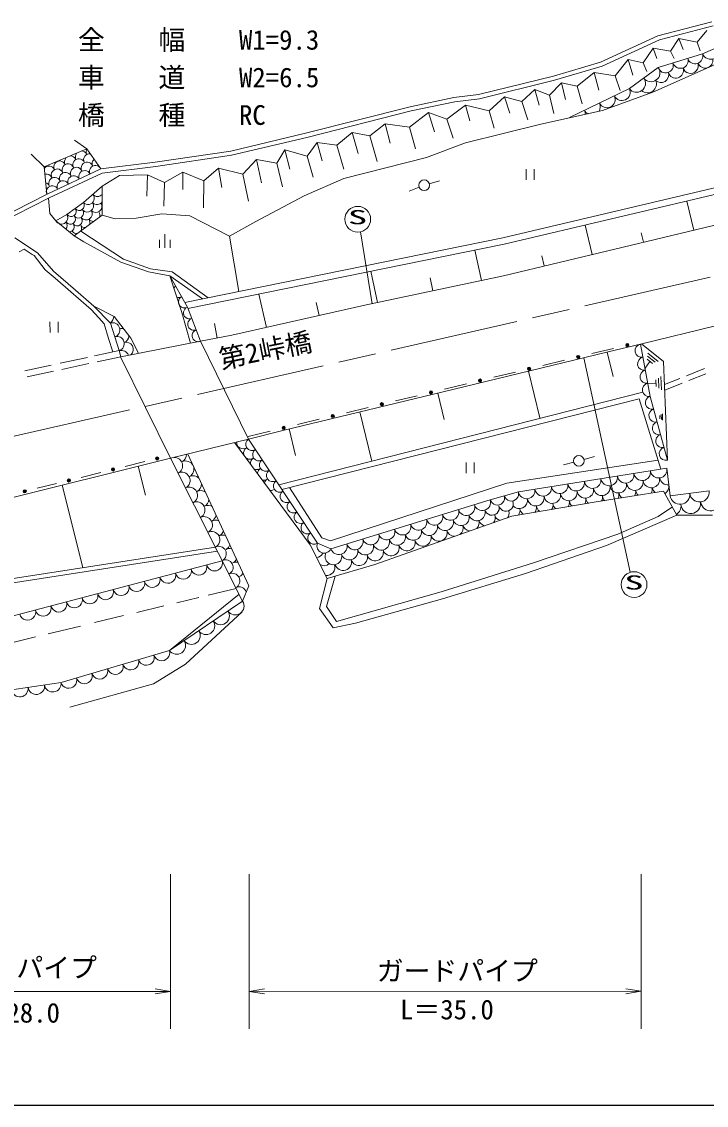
# Model space of a CAD drawing. Units: millimetres, scale not verified. Extents: x 40000 to 680000, y 20000 to 380000.
# Drawn here: x 88489 to 152264, y 205000 to 305865 of the extents above; entities that cross this region are included whole.
import ezdxf
from ezdxf.enums import TextEntityAlignment as Align

# ---------------------------------------------------------------- set-up
doc = ezdxf.new("R2010")
doc.units = ezdxf.units.MM
doc.header["$LTSCALE"] = 1000
doc.linetypes.add('CHAIN', pattern=[18.5, 12, -1.5, 3.5, -1.5])
for name, color, linetype, lineweight in [('M-BGD', 7, 'Continuous', 13), ('M-BMK', 2, 'CHAIN', 13), ('M-STR-STR1', 1, 'Continuous', 13), ('M-STR-STR3', 7, 'Continuous', 13), ('M-TTL-BAND', 7, 'Continuous', 25), ('M-TTL-TXT', 7, 'Continuous', 13)]:
    doc.layers.add(name, color=color, linetype=linetype, lineweight=lineweight)
doc.styles.add('ＭＳ ゴシック', font='')
doc.styles.get('ＭＳ ゴシック').set_extended_font_data('MS Gothic')

# ---------------------------------------------------------------- blocks, each defined once
blk = doc.blocks.new('open_arrow')
at = {"color": 0, "linetype": 'Continuous', "lineweight": -2}
blk.add_lwpolyline([(7.5, 1.25), (0, 0), (7.5, -1.25)], dxfattribs=at)

msp = doc.modelspace()

# ---------------------------------------------------------------- linework, layer by layer
at = {"layer": 'M-BGD'}
for p, q in [((147758, 304557), (152785, 305865)), ((160268, 305093), (147283, 299311)), ((147893, 304179), (152894, 305480)), ((151412, 303970), (152298, 305044)), ((151909, 302877), (156564, 304873)), ((142414, 302102), (147758, 304557)), ((142555, 301727), (147893, 304179)), ((148922, 303116), (149689, 304310)), ((149689, 304310), (151412, 303970)), ((149689, 304310), (150112, 303285)), ((151412, 303970), (151678, 303163)), ((146364, 302024), (147319, 303389)), ((147319, 303389), (148922, 303116)), ((147319, 303389), (147654, 302424)), ((147781, 301602), (151909, 302877)), ((148922, 303116), (149252, 302425)), ((138020, 300795), (142414, 302102)), ((138125, 300408), (142555, 301727)), ((143772, 300813), (144982, 302331)), ((144982, 302331), (146364, 302024)), ((144982, 302331), (145412, 300888)), ((145094, 299634), (147781, 301602)), ((146364, 302024), (146733, 301226)), ((131053, 299091), (138020, 300795)), ((140224, 299874), (141827, 301136)), ((141827, 301136), (143772, 300813)), ((141827, 301136), (142248, 299505)), ((143772, 300813), (144245, 299444)), ((131125, 298697), (138125, 300408)), ((137649, 299038), (138774, 300181)), ((138774, 300181), (140224, 299874)), ((138774, 300181), (139146, 298614)), ((139525, 296945), (145094, 299634)), ((140224, 299874), (140682, 298215)), ((124680, 297942), (128757, 298813)), ((128757, 298813), (131053, 299091)), ((128823, 298418), (131125, 298697)), ((132021, 297553), (133470, 298883)), ((133470, 298883), (135091, 298440)), ((133470, 298883), (133946, 297350)), ((135091, 298440), (136284, 299549)), ((136284, 299549), (137649, 299038)), ((136284, 299549), (136704, 298101)), ((137649, 299038), (138071, 297323)), ((147283, 299311), (142577, 297583)), ((114942, 295485), (124680, 297942)), ((115037, 295097), (124770, 297552)), ((124770, 297552), (128823, 298418)), ((128098, 296801), (129821, 298081)), ((129821, 298081), (132021, 297553)), ((129821, 298081), (130246, 296625)), ((132021, 297553), (132499, 295957)), ((135091, 298440), (135626, 296736)), ((142577, 297583), (136859, 296331)), ((124602, 296033), (126376, 297415)), ((126376, 297415), (128098, 296801)), ((126376, 297415), (126929, 295614)), ((128098, 296801), (128690, 295028)), ((117848, 294360), (119281, 295537)), ((119281, 295537), (120918, 295248)), ((119281, 295537), (119844, 293606)), ((120918, 295248), (122334, 296357)), ((122334, 296357), (124602, 296033)), ((122334, 296357), (122806, 294562)), ((124602, 296033), (125182, 294016)), ((136859, 296331), (129829, 294602)), ((94547, 294043), (93417, 294834)), ((107975, 293821), (114942, 295485)), ((108050, 293428), (115037, 295097)), ((115086, 293353), (116023, 294616)), ((116023, 294616), (117848, 294360)), ((116023, 294616), (116469, 292901)), ((120918, 295248), (121591, 292855)), ((129829, 294602), (126196, 293231)), ((170947, 294620), (133309, 285741)), ((90593, 292347), (89378, 293534)), ((94547, 294043), (90593, 292347)), ((95861, 292156), (94547, 294043)), ((100928, 292790), (107975, 293821)), ((112255, 292705), (112988, 293950)), ((112988, 293950), (115086, 293353)), ((112988, 293950), (113458, 292142)), ((117848, 294360), (118512, 292143)), ((170881, 293987), (133438, 285155)), ((95861, 292156), (100928, 292790)), ((100982, 292394), (108050, 293428)), ((109082, 291664), (110378, 293028)), ((110378, 293028), (112255, 292705)), ((110378, 293028), (110826, 290878)), ((112255, 292705), (112785, 290478)), ((115086, 293353), (115648, 291384)), ((126196, 293231), (118512, 291263)), ((90837, 289800), (90593, 292347)), ((90874, 289819), (95861, 292156)), ((91049, 289460), (95974, 291767)), ((95974, 291767), (100982, 292394)), ((95994, 290544), (97602, 291557)), ((97602, 291557), (100223, 291617)), ((100163, 289632), (100223, 291617)), ((100223, 291617), (101783, 290895)), ((101783, 290895), (103505, 291867)), ((103505, 291867), (105450, 291066)), ((103505, 291867), (103508, 290249)), ((105450, 291066), (106814, 292226)), ((106814, 292226), (109082, 291664)), ((106814, 292226), (107120, 290435)), ((109082, 291664), (109626, 289172)), ((135484, 291138), (135484, 292138)), ((136234, 292138), (136234, 291138)), ((148918, 285939), (174740, 292168)), ((95994, 290544), (94237, 289043)), ((95994, 287863), (95994, 290544)), ((101783, 290895), (101730, 288705)), ((105450, 291066), (105427, 288537)), ((118512, 291263), (114818, 289654)), ((126459, 290783), (127418, 291063)), ((85570, 287126), (90874, 289819)), ((114818, 289654), (110292, 287270)), ((125519, 290463), (124589, 290093)), ((85748, 286768), (91049, 289460)), ((91102, 287998), (90992, 289431)), ((94237, 289043), (92712, 287913)), ((150434, 289164), (151086, 286462)), ((91667, 287320), (91102, 287998)), ((92712, 287913), (91667, 287320)), ((93391, 285936), (95994, 287863)), ((97186, 287506), (95994, 287863)), ((99152, 287566), (97186, 287506)), ((101534, 287983), (99152, 287566)), ((104156, 287805), (101534, 287983)), ((107849, 285900), (104156, 287805)), ((91667, 287320), (93391, 285936)), ((110292, 287270), (107849, 285900)), ((140980, 286934), (141635, 284197)), ((87840, 285739), (89963, 284347)), ((94295, 285371), (93391, 285936)), ((97970, 283752), (93991, 286381)), ((101323, 285573), (101323, 284823)), ((101823, 286073), (101823, 284823)), ((102323, 284823), (102323, 285573)), ((133309, 285741), (103683, 279724)), ((107849, 285900), (108715, 280746)), ((133377, 282222), (148918, 285939)), ((146202, 286209), (146411, 285339)), ((88718, 284687), (88257, 284433)), ((89458, 284206), (88718, 284687)), ((97713, 283480), (94295, 285371)), ((133438, 285155), (103973, 279170)), ((130709, 284600), (131309, 281782)), ((89640, 284088), (89458, 284206)), ((90678, 282774), (89640, 284088)), ((89963, 284347), (91456, 282655)), ((100312, 282576), (97713, 283480)), ((100493, 282858), (97970, 283752)), ((136941, 284067), (137166, 283128)), ((90678, 282774), (90368, 283166)), ((91599, 281981), (90678, 282774)), ((91456, 282655), (93513, 280864)), ((102288, 282203), (100312, 282576)), ((102505, 282571), (100493, 282858)), ((105873, 280169), (102505, 282571)), ((121002, 282629), (121622, 279718)), ((93077, 280711), (91599, 281981)), ((103408, 278783), (102288, 282203)), ((102288, 282203), (103926, 279292)), ((105345, 280061), (102288, 282203)), ((120449, 279468), (133377, 282222)), ((126527, 282007), (126781, 280817)), ((94497, 279490), (93077, 280711)), ((93513, 280864), (95211, 279394)), ((110583, 280513), (111283, 277404)), ((94967, 279086), (94497, 279490)), ((108071, 276681), (120449, 279468)), ((115908, 279740), (116185, 278508)), ((95664, 278295), (94967, 279086)), ((96759, 277813), (95211, 279394)), ((95211, 279394), (97102, 278432)), ((97102, 278432), (98650, 276404)), ((104229, 275937), (103408, 278783)), ((103926, 279292), (105134, 276112)), ((91130, 276936), (91129, 277936)), ((91879, 277937), (91880, 276937)), ((96166, 277726), (95664, 278295)), ((96581, 276383), (96166, 277726)), ((97582, 275254), (96759, 277813)), ((106441, 277763), (106701, 276416)), ((146254, 275875), (153113, 277551)), ((96970, 275122), (96581, 276383)), ((98650, 276404), (99386, 274999)), ((105134, 276112), (108071, 276681)), ((141599, 274964), (143631, 275453)), ((143127, 275128), (146254, 275875)), ((147044, 270989), (146127, 275845)), ((146225, 275868), (148282, 274242)), ((92084, 274072), (94618, 274617)), ((95286, 274760), (97582, 275254)), ((95534, 274200), (97726, 274671)), ((97726, 274671), (97582, 275254)), ((128663, 271635), (143127, 275128)), ((137027, 273864), (139059, 274353)), ((143590, 272832), (143041, 275107)), ((146762, 274437), (147242, 274058)), ((146792, 274727), (147512, 274158)), ((146822, 275007), (147782, 274248)), ((88797, 273365), (91239, 273890)), ((92242, 273492), (94756, 274033)), ((146552, 273617), (147002, 274247)), ((148282, 274242), (148646, 265051)), ((150429, 272915), (152091, 273580)), ((89011, 272798), (91442, 273320)), ((132455, 272764), (134487, 273253)), ((136757, 268980), (135705, 273335)), ((147552, 272518), (147582, 271898)), ((147792, 272688), (147833, 271758)), ((148032, 272848), (148083, 271608)), ((148367, 272090), (149793, 272661)), ((150618, 272452), (152229, 273097)), ((146353, 271375), (112436, 262764)), ((112808, 267811), (128663, 271635)), ((127883, 271663), (129915, 272152)), ((146822, 272177), (147572, 272208)), ((148388, 271560), (150008, 272208)), ((145995, 270768), (112729, 262323)), ((123311, 270563), (125343, 271052)), ((127831, 268850), (127242, 271292)), ((145995, 270768), (148032, 264204)), ((148646, 265051), (147044, 270989)), ((118739, 269463), (120771, 269952)), ((121100, 264973), (119997, 269545)), ((148173, 269378), (148193, 268768)), ((114167, 268363), (116199, 268852)), ((147933, 269218), (147943, 268908)), ((147933, 269098), (147943, 269068)), ((148053, 269298), (148073, 268838)), ((109595, 267263), (111627, 267752)), ((109615, 267020), (112808, 267811)), ((114010, 265481), (113413, 267957)), ((115372, 257169), (108323, 266700)), ((109615, 267020), (116048, 257316)), ((109645, 253349), (103980, 265624)), ((140874, 265126), (141834, 265396)), ((69385, 257052), (102365, 265224)), ((98142, 264467), (99969, 264919)), ((100016, 261802), (99353, 264477)), ((102365, 265224), (109063, 251930)), ((129881, 263837), (129880, 264837)), ((130630, 264838), (130631, 263838)), ((147769, 265050), (133689, 262904)), ((134756, 262114), (148588, 264292)), ((139914, 264856), (138944, 264606)), ((148588, 264292), (148894, 261743)), ((94033, 263451), (95859, 263903)), ((89924, 262434), (91750, 262886)), ((94172, 255047), (92270, 262722)), ((116449, 257837), (113436, 262502)), ((133689, 262904), (117243, 257539)), ((117289, 256808), (132139, 261366)), ((132139, 261366), (134756, 262114)), ((141986, 261177), (148285, 262160)), ((148285, 262160), (149525, 259940)), ((148894, 261743), (152530, 262186)), ((134137, 259833), (141986, 261177)), ((147785, 259818), (149104, 260692)), ((121384, 255338), (134137, 259833)), ((149525, 259940), (142967, 257098)), ((144024, 258148), (147785, 259818)), ((149525, 259940), (152829, 259940)), ((116048, 257316), (117289, 256808)), ((117243, 257539), (116449, 257837)), ((136159, 255498), (144024, 258148)), ((106530, 256956), (74816, 252058)), ((106719, 256581), (74825, 251654)), ((115372, 257169), (116943, 254046)), ((142967, 257098), (135429, 254515)), ((107173, 255680), (72371, 246508)), ((116943, 254046), (121384, 255338)), ((127551, 252795), (136159, 255498)), ((117693, 254264), (116877, 251415)), ((135429, 254515), (127684, 252138)), ((109063, 251930), (109645, 253349)), ((116221, 251258), (116943, 254046)), ((108736, 252579), (102414, 247454)), ((104998, 252283), (102943, 251786)), ((108462, 253121), (105861, 252492)), ((117805, 250038), (127551, 252795)), ((101734, 251494), (99226, 250887)), ((102258, 247349), (109063, 251930)), ((117512, 249451), (116221, 251258)), ((116877, 251415), (117805, 250038)), ((127684, 252138), (119578, 249864)), ((97963, 250582), (95277, 249932)), ((109016, 250926), (103735, 246059)), ((93961, 249614), (90973, 248891)), ((119578, 249864), (117512, 249451)), ((89772, 248600), (87416, 248030)), ((102258, 247349), (92154, 244359)), ((103735, 246059), (100755, 244247)), ((92154, 244359), (73745, 241655)), ((100755, 244247), (92984, 242057))]:
    msp.add_line(p, q, dxfattribs=at)
for centre, radius in [((125979, 290639), 500), ((144901, 275759), 150), ((144901, 275759), 100), ((144901, 275759), 50), ((140329, 274658), 150), ((140329, 274658), 100), ((140329, 274658), 50), ((135757, 273558), 150), ((135757, 273558), 100), ((135757, 273558), 50), ((131185, 272458), 150), ((131185, 272458), 100), ((131185, 272458), 50), ((126613, 271358), 150), ((126613, 271358), 100), ((126613, 271358), 50), ((122041, 270258), 150), ((122041, 270258), 100), ((122041, 270258), 50), ((117469, 269158), 150), ((117469, 269158), 100), ((117469, 269158), 50), ((112897, 268057), 150), ((112897, 268057), 100), ((112897, 268057), 50), ((101110, 265201), 150), ((101110, 265201), 100), ((140389, 264991), 500), ((97001, 264185), 150), ((97001, 264185), 100), ((101110, 265201), 50), ((92891, 263168), 150), ((92891, 263168), 100), ((97001, 264185), 50), ((88782, 262152), 150), ((88782, 262152), 100), ((92891, 263168), 50), ((88782, 262152), 50)]:
    msp.add_circle(centre, radius, dxfattribs=at)
for centre, radius, start, end in [((151221, 302665), 720, 197.16872, 17.16872), ((152685, 303210), 844, 203.21055, 23.21055), ((147109, 301110), 833, 216.21455, 36.21455), ((148469, 301814), 720, 197.16872, 17.16872), ((149845, 302239), 720, 197.16872, 17.16872), ((150793, 301761), 720, 197.16872, 18.62112), ((152154, 302267), 720, 202.11652, 9.4758), ((145765, 300126), 833, 216.21455, 36.21455), ((148041, 300911), 720, 225.64231, 17.16872), ((149417, 301336), 720, 197.16872, 17.16872), ((144398, 299298), 773, 205.77332, 25.77332), ((146784, 300073), 833, 229.30369, 23.27786), ((143005, 298626), 773, 205.77332, 25.77332), ((140221, 297281), 773, 356.63877, 25.77332), ((141613, 297953), 773, 205.77332, 241.20554), ((141613, 297953), 773, 325.51456, 25.77332), ((94046, 293286), 555, 144.21596, 205.11688), ((94046, 293286), 555, 25.11688, 91.80824), ((94817, 293014), 555, 83.49412, 205.11688), ((95050, 293757), 555, 151.59451, 205.11688), ((92036, 292344), 555, 25.11688, 205.11688), ((92807, 292072), 555, 25.11688, 205.11688), ((93041, 292815), 555, 139.67536, 205.11688), ((93041, 292815), 555, 25.11688, 92.17769), ((93812, 292543), 555, 25.11688, 205.11688), ((94584, 292228), 555, 25.11688, 205.11688), ((95613, 292642), 555, 132.58946, 205.11688), ((91031, 291873), 555, 25.11688, 140.27369), ((90798, 291130), 555, 25.11688, 104.56512), ((91803, 291601), 555, 25.11688, 205.11688), ((92574, 291286), 555, 25.11688, 205.11688), ((93349, 290978), 555, 25.11688, 205.11688), ((93579, 291757), 555, 25.11688, 205.11688), ((94354, 291449), 555, 25.11688, 205.11688), ((95359, 291920), 555, 25.11688, 205.11688), ((90564, 290344), 555, 25.11688, 72.15066), ((91340, 290036), 555, 25.11688, 205.11688), ((91569, 290815), 555, 25.11688, 205.11688), ((92344, 290507), 555, 25.11688, 205.11688), ((94676, 289419), 578, 220.50457, 40.50457), ((95555, 290169), 578, 220.50457, 319.51935), ((93094, 288196), 474, 216.54082, 36.54082), ((93856, 288761), 474, 216.54082, 36.54082), ((94605, 288716), 578, 220.50457, 31.89438), ((95391, 288680), 578, 224.47922, 31.19757), ((95510, 289419), 578, 223.82185, 326.96118), ((92190, 287617), 601, 209.5898, 29.5898), ((93022, 287493), 474, 216.54082, 36.54082), ((93666, 287332), 474, 216.54082, 36.54082), ((93785, 288058), 474, 216.54082, 36.54082), ((94486, 287990), 578, 220.50457, 30.28927), ((94368, 287189), 474, 330.27847, 36.54082), ((95189, 287847), 578, 220.50457, 271.0499), ((95189, 287847), 578, 338.27694, 34.31636), ((92119, 286914), 601, 324.47347, 29.5898), ((92903, 286767), 474, 274.98669, 36.54082), ((93606, 286624), 474, 333.47927, 36.54082), ((94368, 287189), 474, 216.54082, 279.37649), ((93606, 286624), 474, 216.54082, 278.12815), ((103107, 280747), 557, 119.36971, 144.13676), ((103107, 280747), 557, 253.11062, 299.36971), ((103653, 279777), 557, 119.36971, 299.36971), ((95985, 278604), 1106, 314.38236, 351.6811), ((104128, 278762), 567, 110.79368, 290.79368), ((96964, 277173), 672, 287.83501, 107.83501), ((104530, 277702), 567, 110.79368, 290.79368), ((97376, 275894), 672, 287.83501, 107.83501), ((97808, 276643), 672, 76.13382, 107.83501), ((97808, 276643), 672, 289.95525, 356.44291), ((104933, 276642), 567, 110.79368, 290.79368), ((98220, 275363), 672, 311.49326, 105.72548), ((146242, 275238), 618, 100.68646, 280.68646), ((97801, 274585), 672, 20.01745, 107.83501), ((146471, 274024), 618, 100.68646, 280.68646), ((146700, 272810), 618, 100.68646, 280.68646), ((146929, 271596), 618, 100.68646, 280.68646), ((147204, 270395), 615, 105.09831, 285.09831), ((147524, 269208), 615, 105.09831, 285.09831), ((147845, 268020), 615, 105.09831, 285.09831), ((148165, 266833), 615, 105.09831, 285.09831), ((109100, 266686), 582, 173.73501, 303.54373), ((109936, 266535), 582, 123.54373, 303.54373), ((102712, 264535), 771, 296.73918, 91.09476), ((103074, 265584), 771, 296.73918, 0.48982), ((109744, 265715), 582, 123.54373, 192.71787), ((110580, 265565), 582, 123.54373, 303.54373), ((148486, 265645), 615, 105.09831, 285.09831), ((103768, 264206), 771, 296.73918, 116.73918), ((109744, 265715), 582, 237.84751, 303.54373), ((110387, 264745), 582, 123.54373, 181.98637), ((111223, 264594), 582, 123.54373, 303.54373), ((147819, 264171), 778, 188.94844, 8.94844), ((103406, 263157), 771, 296.73918, 116.73918), ((104462, 262828), 771, 45.26527, 116.73918), ((110387, 264745), 582, 248.85174, 303.54373), ((111030, 263775), 582, 123.54373, 171.39039), ((111030, 263775), 582, 256.11723, 303.54373), ((111674, 262804), 582, 123.54373, 166.28386), ((111866, 263624), 582, 123.54373, 303.54373), ((141672, 263203), 778, 188.94844, 8.94844), ((143209, 263445), 778, 188.94844, 8.94844), ((144746, 263687), 778, 188.94844, 8.94844), ((146282, 263929), 778, 188.94844, 8.94844), ((147135, 263258), 778, 188.94844, 8.94844), ((148698, 263519), 778, 188.94844, 275.56195), ((104100, 261779), 771, 296.73918, 116.73918), ((104462, 262828), 771, 296.73918, 0.33279), ((111674, 262804), 582, 269.39045, 303.54373), ((112510, 262653), 582, 123.54373, 303.54373), ((135524, 262235), 778, 188.94844, 8.94844), ((137061, 262477), 778, 188.94844, 8.94844), ((138598, 262719), 778, 188.94844, 8.94844), ((140135, 262961), 778, 188.94844, 8.94844), ((140987, 262290), 778, 188.94844, 8.94844), ((142524, 262532), 778, 188.94844, 8.94844), ((144061, 262774), 778, 188.94844, 8.94844), ((145598, 263016), 778, 188.94844, 8.94844), ((146449, 262354), 778, 330.28224, 8.94844), ((148009, 262615), 778, 188.94844, 229.10116), ((148009, 262615), 778, 302.18111, 8.94844), ((105157, 261450), 771, 52.34188, 116.73918), ((105157, 261450), 771, 296.73918, 357.02969), ((113153, 261683), 582, 123.54373, 303.54373), ((131397, 261138), 777, 197.05939, 17.05939), ((132793, 261553), 680, 195.95736, 15.95736), ((133601, 260979), 680, 195.95736, 24.12711), ((134102, 261927), 680, 195.95736, 15.95736), ((134840, 261322), 778, 221.66943, 8.94844), ((136377, 261564), 778, 188.94844, 8.94844), ((137914, 261806), 778, 188.94844, 8.94844), ((139450, 262048), 778, 188.94844, 8.94844), ((140272, 261361), 778, 334.1202, 8.94844), ((141809, 261603), 778, 188.94844, 227.85128), ((141809, 261603), 778, 333.31735, 8.94844), ((143346, 261845), 778, 188.94844, 226.86369), ((143346, 261845), 778, 333.16653, 8.94844), ((144913, 262112), 778, 188.94844, 224.96348), ((144913, 262112), 778, 330.50525, 8.94844), ((146449, 262354), 778, 188.94844, 225.80624), ((149803, 261854), 916, 186.93918, 6.93918), ((151621, 262075), 916, 186.93918, 6.93918), ((152661, 261257), 916, 186.93918, 6.93918), ((104795, 260401), 771, 296.73918, 116.73918), ((105851, 260072), 771, 55.91117, 116.73918), ((113796, 260713), 582, 123.54373, 303.54373), ((128427, 260226), 777, 197.05939, 17.05939), ((129912, 260682), 777, 197.05939, 17.05939), ((130896, 260190), 777, 197.05939, 17.05939), ((132293, 260605), 680, 195.95736, 15.95736), ((133212, 260103), 680, 321.63686, 15.95736), ((134133, 260407), 778, 322.9465, 8.94844), ((135669, 260649), 778, 188.94844, 231.1449), ((135669, 260649), 778, 323.51827, 8.94844), ((137206, 260891), 778, 188.94844, 230.29901), ((137206, 260891), 778, 326.66, 8.94844), ((138735, 261119), 778, 188.94844, 228.37969), ((138735, 261119), 778, 328.51966, 8.94844), ((140272, 261361), 778, 188.94844, 227.03566), ((148992, 260780), 916, 302.65328, 6.93918), ((150810, 261001), 916, 186.93918, 6.93918), ((105489, 259023), 771, 296.73918, 116.73918), ((105851, 260072), 771, 296.73918, 349.05533), ((106545, 258694), 771, 67.11794, 116.73918), ((114440, 259742), 582, 123.54373, 303.54373), ((115083, 258772), 582, 123.54373, 303.54373), ((125456, 259315), 777, 197.05939, 17.05939), ((126942, 259771), 777, 197.05939, 17.05939), ((127926, 259279), 777, 197.05939, 17.05939), ((129411, 259734), 777, 197.05939, 17.05939), ((130330, 259233), 777, 316.65296, 17.05939), ((131815, 259689), 777, 197.05939, 252.29109), ((131815, 259689), 777, 321.56413, 17.05939), ((133212, 260103), 680, 195.95736, 253.27599), ((106183, 257645), 771, 296.73918, 116.73918), ((106545, 258694), 771, 296.73918, 344.3334), ((115726, 257802), 582, 123.54373, 303.54373), ((122486, 258403), 777, 197.05939, 17.05939), ((123971, 258859), 777, 197.05939, 17.05939), ((124956, 258367), 777, 197.05939, 17.05939), ((126441, 258823), 777, 197.05939, 17.05939), ((127344, 258290), 777, 197.05939, 17.05939), ((128829, 258746), 777, 197.05939, 267.16102), ((128829, 258746), 777, 309.02448, 17.05939), ((130330, 259233), 777, 197.05939, 259.59318), ((107209, 257377), 704, 66.89109, 116.73918), ((116668, 257062), 670, 157.73244, 337.73244), ((118031, 257036), 777, 197.05939, 17.05939), ((119516, 257492), 777, 197.05939, 17.05939), ((120500, 257000), 777, 197.05939, 17.05939), ((121001, 257948), 777, 197.05939, 17.05939), ((121986, 257456), 777, 197.05939, 17.05939), ((123471, 257911), 777, 197.05939, 17.05939), ((124374, 257379), 777, 197.05939, 17.05939), ((125859, 257834), 777, 197.05939, 17.05939), ((106847, 256328), 704, 296.73918, 116.73918), ((107842, 256120), 704, 72.59066, 116.73918), ((107209, 257377), 704, 296.73918, 342.73496), ((115883, 256629), 670, 278.10387, 337.73244), ((117530, 256089), 777, 155.51487, 17.05939), ((119015, 256544), 777, 197.05939, 17.05939), ((119919, 256011), 777, 197.05939, 17.05939), ((121404, 256467), 777, 197.05939, 17.05939), ((122889, 256923), 777, 197.05939, 17.05939), ((104998, 255107), 750, 194.76361, 14.76361), ((106448, 255489), 750, 194.76361, 14.76361), ((107480, 255071), 704, 296.73918, 116.73918), ((108475, 254864), 704, 75.68612, 116.73918), ((107842, 256120), 704, 296.73918, 338.651), ((116669, 255898), 670, 235.59417, 314.34186), ((116894, 255100), 777, 263.12324, 17.05939), ((118433, 255556), 777, 197.05939, 17.05939), ((102098, 254342), 750, 194.76361, 14.76361), ((103548, 254725), 750, 194.76361, 14.76361), ((108113, 253815), 704, 296.73918, 116.73918), ((108475, 254864), 704, 296.73918, 335.68099), ((97748, 253196), 750, 194.76361, 14.76361), ((99198, 253578), 750, 194.76361, 14.76361), ((100648, 253960), 750, 194.76361, 14.76361), ((108746, 252558), 704, 18.67233, 116.73918), ((93397, 252049), 750, 194.76361, 14.76361), ((94847, 252432), 750, 194.76361, 14.76361), ((96298, 252814), 750, 194.76361, 14.76361), ((90497, 251285), 750, 194.76361, 14.76361), ((91947, 251667), 750, 194.76361, 14.76361), ((108382, 251471), 820, 213.94657, 33.94657), ((89047, 250903), 750, 194.76361, 14.76361), ((107021, 250555), 820, 213.94657, 33.94657), ((104299, 248723), 820, 213.94657, 33.94657), ((105660, 249639), 820, 213.94657, 33.94657), ((102938, 247807), 820, 213.94657, 33.94657), ((101536, 247135), 753, 196.48536, 16.48536), ((98649, 246281), 753, 196.48536, 16.48536), ((100092, 246708), 753, 196.48536, 16.48536), ((94319, 244999), 753, 196.48536, 16.48536), ((95762, 245426), 753, 196.48536, 16.48536), ((97206, 245854), 753, 196.48536, 16.48536), ((89853, 244021), 775, 188.35442, 8.35442), ((91387, 244246), 775, 188.35442, 8.35442), ((92875, 244572), 753, 196.48536, 16.48536), ((88319, 243795), 775, 188.35442, 8.35442)]:
    msp.add_arc(centre, radius, start, end, dxfattribs=at)
at = {"layer": 'M-BMK'}
msp.add_line((68790, 262936), (164336, 284748), dxfattribs=at)
at = {"layer": 'M-STR-STR1'}
for p, q in [((97724, 274678), (105134, 276112)), ((105134, 276112), (109615, 267020)), ((97711, 274668), (102365, 265224)), ((102365, 265224), (109615, 267020))]:
    msp.add_line(p, q, dxfattribs=at)
at = {"layer": 'M-STR-STR3'}
for p, q in [((102363, 212106), (102360, 226501)), ((109671, 212107), (109668, 226502)), ((146206, 212115), (146203, 226510)), ((73572, 215601), (102362, 215607)), ((109670, 215609), (146205, 215616))]:
    msp.add_line(p, q, dxfattribs=at)
at = {"layer": 'M-TTL-BAND'}
msp.add_line((40000, 205000), (579000, 205000), dxfattribs=at)
at = {"layer": 'M-TTL-TXT'}
for p, q in [((120058, 286305), (121143, 279616)), ((145183, 254619), (140854, 274579))]:
    msp.add_line(p, q, dxfattribs=at)
for centre in [(119794, 287476), (145535, 253472)]:
    msp.add_circle(centre, 1200, dxfattribs=at)

# ---------------------------------------------------------------- block references
at = {"layer": 'M-STR-STR3', "xscale": 193, "yscale": 193, "rotation": 180}
for p in [(146205, 215616), (102362, 215607)]:
    msp.add_blockref('open_arrow', p, dxfattribs=at)
at = {"layer": 'M-STR-STR3', "xscale": 193, "yscale": 193}
msp.add_blockref('open_arrow', (109670, 215609), dxfattribs=at)

# ---------------------------------------------------------------- texts
at = {"layer": 'M-STR-STR1', "style": 'ＭＳ ゴシック'}
for s, rotation, p in [('全\u3000\u3000幅', 0.012, (93730, 302706)), ('W1=9.3', 0.012, (108730, 302709)), ('車\u3000\u3000道', 0.012, (93731, 299206)), ('W2=6.5', 0.012, (108731, 299209)), ('橋\u3000\u3000種', 0.012, (93731, 295706)), ('RC', 0.012, (108731, 295709)), ('第2峠橋', 11.322, (107190, 272985))]:
    msp.add_text(s, height=1833, rotation=rotation, dxfattribs=at).set_placement(p, align=Align.BOTTOM_LEFT)
at = {"layer": 'M-STR-STR3', "style": 'ＭＳ ゴシック'}
for s, p in [('ガードパイプ', (80497, 216346)), ('ガードパイプ', (121567, 216051)), ('L＝28.0', (83323, 212148)), ('L＝35.0', (123733, 212451))]:
    msp.add_text(s, height=1833, rotation=0.012, dxfattribs=at).set_placement(p, align=Align.BOTTOM_LEFT)
at = {"layer": 'M-TTL-TXT', "style": 'ＭＳ ゴシック', "width": 2}
for p in [(118875, 286613), (144617, 252609)]:
    msp.add_text('S', height=1320, rotation=0.012, dxfattribs=at).set_placement(p, align=Align.BOTTOM_LEFT)

doc.saveas('drawing.dxf')
